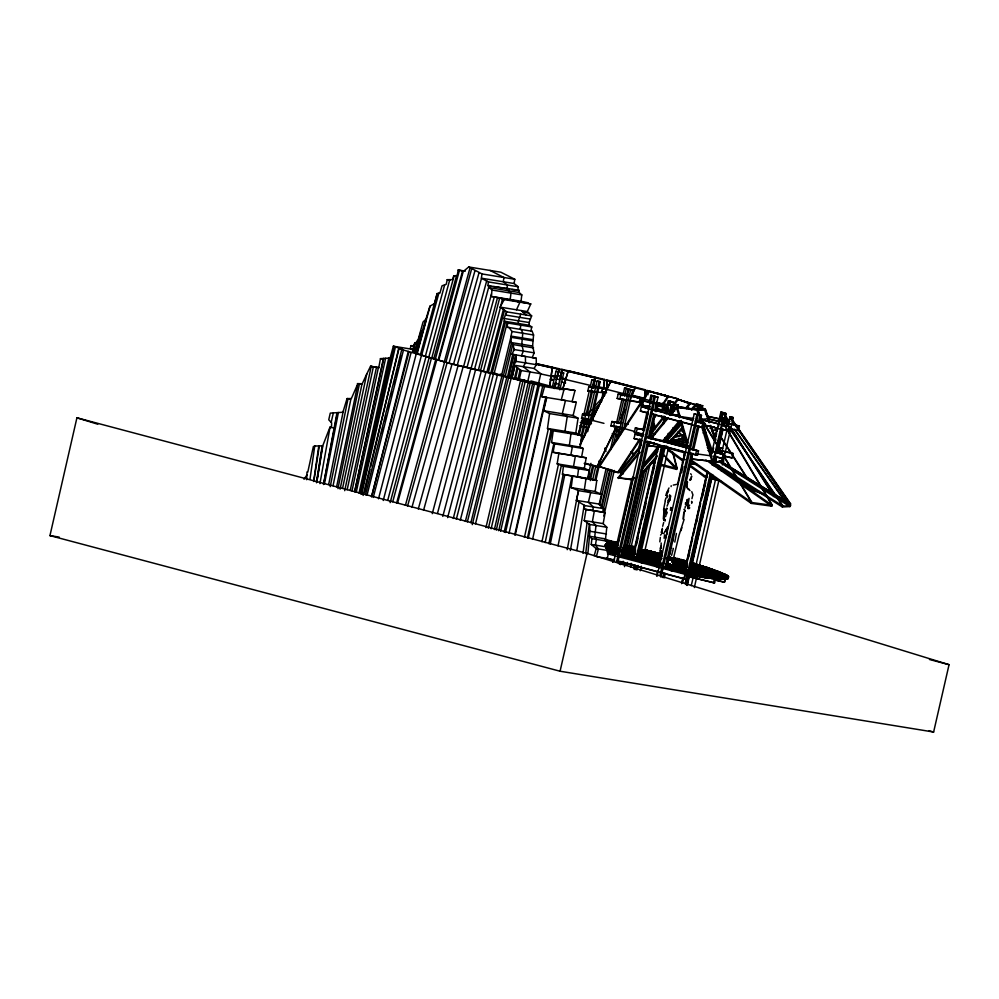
<?xml version="1.0" encoding="UTF-8"?>
<svg xmlns="http://www.w3.org/2000/svg" width="999" height="999" viewBox="0 0 999 999"><rect width="100%" height="100%" fill="white"/><g stroke="black" fill="none" stroke-linecap="round" stroke-linejoin="round"><path stroke-width="1.5" d="M661.638 532.455L662.562 533.454L661.326 531.98L662.549 529.383M556.281 379.757L559.74 368.856L535.951 363.586M661.088 548.414L661.188 543.019M665.134 521.066L663.536 519.243L663.848 509.89M660.776 548.638L660.839 546.241M527.809 381.281L510.601 377.684L515.934 354.945L512.05 354.283L514.06 349.55L513.149 344.58L511.088 342.52L511.113 336.338L501.585 375.462L449.013 363.174L420.404 354.757L437.187 293.506L439.947 293.032L441.995 285.851L446.278 284.216L447.215 279.683L452.447 279.645L453.683 275.961L457.255 275.449L458.166 269.98L465.322 271.141M515.996 354.957L516.221 359.428L513.886 365.159L534.078 368.444L536.338 364.66L536.201 358.241L532.255 357.567L534.153 352.822L532.604 346.029L533.578 334.99L532.13 331.256L506.868 327.185L507.892 323.052L504.445 321.241L504.033 318.456L506.83 311.863L500.087 307.118L504.208 299.6L530.769 303.921L527.322 311.551L531.643 315.896L529.133 322.54L529.233 325.274L531.793 326.948L530.806 331.081L532.13 331.256M306.705 479.732L306.98 471.978L307.804 472.052L313.399 446.441L315.222 446.291M660.177 547.939L660.739 555.207M665.209 520.267L663.536 519.055L663.711 515.072M530.881 380.944L563.936 389.76L544.517 386.601L541.795 396.703L546.79 397.49L543.618 410.701L549.575 413.574L547.489 428.446L553.221 430.819L551.573 442.445L554.632 443.856L553.109 452.272L581.605 456.905L583.204 448.514L580.194 447.102L581.805 435.464L575.774 433.054L578.059 418.206L573.126 415.509L576.273 402.285L572.102 401.635L575.012 390.509L564.198 388.748L561.276 399.875L565.459 400.524L562.3 413.748L567.245 416.446L564.959 431.293L570.991 433.703L569.38 445.342L572.377 446.753L570.779 455.144L575.349 456.056L573.526 466.521L578.571 468.781L577.547 476.76L585.976 478.733L584.353 489.735L590.659 492.619L588.386 502.322L593.431 506.993L592.694 510.452L594.343 510.889L592.357 521.865L596.003 525.499L594.692 537.125L596.366 539.398L595.454 545.129L598.389 548.951L596.378 556.63L607.205 558.391L609.203 550.724L606.268 546.89L607.18 541.158L605.519 538.886L606.818 527.26L603.184 523.626L584.203 520.541L586.063 509.54L583.99 509.028L584.715 505.569L576.373 500.362L578.671 490.659L601.485 494.38L599.2 504.083L604.258 508.753L603.508 512.212L605.169 512.649L603.184 523.626M659.827 541.845L660.339 537.45M672.614 541.583L672.739 539.597M684.79 484.165L684.864 483.116M664.722 508.741L664.672 514.023L663.648 516.421M587.899 553.234L589.959 531.281L589.672 524.463L584.203 520.541M669.842 557.017L670.004 559.215L668.343 560.077L667.407 564.148L669.218 564.71L669.492 563.748M666.645 514.035L665.946 510.514L666.783 508.079M670.416 510.352L670.716 507.442M667.107 497.739L667.332 495.616M659.79 554.732L659.989 552.809M530.769 303.921L491.258 296.403L492.02 290.047L489.323 287.65L489.185 285.452L467.033 367.407M560.364 379.083L561.738 369.28L604.62 379.458L603.533 388.723M560.639 378.546L561.738 369.28M602.16 398.526L602.897 392.357M603.259 389.26L604.62 379.458M602.247 399.525L603.159 391.808M609.203 550.724L596.191 548.601L591.221 544.443L591.908 538.673L589.373 536.475M661.962 556.293L662.424 552.385M601.485 494.38L595.179 491.496L596.79 480.494L562.437 474.3L563.424 466.308L557.167 463.861L558.853 453.371L553.109 452.272M585.676 553.633L589.323 524.238M527.884 302.747L521.016 301.248L521.815 294.892L519.118 292.495L489.323 287.65M596.79 480.494L588.361 478.521L589.398 470.541L584.34 468.281L557.167 463.861M549.675 386.126L552.335 367.432L536.85 363.848M549.9 385.726L552.335 367.432M567.22 549.662L578.371 490.546L571.178 487.599L572.652 476.56M582.991 553.384L587.062 522.864M664.123 538.299L664.572 534.915L666.483 537.15L665.946 537.787M670.804 495.916L669.355 500.899L669.755 494.842L669.293 496.328M685.102 508.016L685.314 506.393M309.99 479.383L314.735 446.016L322.19 445.866L316.421 482.579M671.091 486.6L671.216 485.739M691.72 503.409L691.633 501.348L691.87 502.31M313.624 481.493L318.781 446.029M676.423 533.491L674.8 542.095M417.632 352.872L412.724 351.623L414.685 343.181L418.119 341.171M490.784 286.101L487.862 285.627L488.424 281.918L481.53 278.321L457.242 365.209M313.911 480.644L319.33 445.841M458.166 269.98L463.598 271.241L468.718 266.97L482.017 273.938L481.343 278.197L514.085 283.516L518.319 286.788L517.732 290.484L518.981 290.247L519.118 292.495M316.646 482.617L322.54 445.804M412.962 351.473L413.948 344.93M576.848 550.474L584.19 505.169M316.895 481.618L322.889 445.392L329.92 427.322L331.518 426.623L331.631 422.839L328.746 419.792L330.269 413.136L342.919 412.237L347.053 398.589L350.986 398.564L333.054 485.689M514.085 283.516L514.797 279.27L500.849 272.203L468.718 266.97M584.34 468.281L586.176 457.817L581.605 456.905M570.367 550.536L578.97 502.147M319.917 483.628L330.045 427.272M336.975 412.874L323.514 484.527L337.475 412.612M378.746 367.707L380.457 358.653L390.172 358.017L393.331 346.203L413.499 349.488M691.083 478.808L691.533 476.436M324.513 483.603L338.399 412.5M666.345 495.354L668.531 490.796L667.307 491.333L666.345 493.618M669.917 553.983L670.666 550.212M328.671 484.503L343.219 411.276M506.868 327.185L509.053 327.51L511.963 331.468L511.038 336.114L532.604 339.623M558.054 545.866L571.928 476.398M330.207 486.65L348.052 398.601M639.11 556.855L658.216 562.075L657.03 561.076L659.377 556.243L659.939 556.68L660.826 554.158L660.089 554.37M336.638 486.775L357.879 383.641L362.05 383.728L340.097 489.16M337.949 488.623L359.453 383.741M548.876 543.718L563.211 474.475M684.065 519.505L679.008 535.352L673.863 556.718M545.167 542.582L561.338 465.422M550.237 544.143L564.772 474.887M342.557 488.336L366.733 374.063L370.554 366.246L379.22 367.657M429.945 306.156L425.886 319.255M344.717 490.684L371.228 366.371L378.371 367.644L351.985 490.934M347.177 489.71L373.389 366.758M350.199 490.459L376.473 367.307M541.957 541.733L558.441 464.348M383.379 358.554L354.633 491.82L383.766 358.379M519.18 379.87L521.216 370.542L514.81 365.809L511.938 378.022L514.76 365.784M356.231 492.245L385.626 358.266M527.46 537.862L551.161 429.782M686.625 500.599L687.437 499.4L686.488 503.683L685.501 504.308L685.514 502.697M359.041 493.144L388.761 358.166M524.425 537.375L548.389 428.771M360.102 493.419L390.172 358.017M528.246 538.236L552.197 430.394M532.567 539.373L553.846 443.544M361.501 492.27L394.106 346.441L393.344 346.216M517.882 379.558L520.092 369.805M514.697 534.89L545.791 397.327M515.247 535.027L546.353 397.415M49.95 535.601L76.923 417.807L587.037 553.434L949.05 664.685L933.628 732.03L560.064 671.228L49.95 535.601L59.178 537.1M331.181 422.34L333.316 413.024M360.726 493.993L394.106 346.441M361.613 494.23L395.379 347.015L394.493 346.778M410.277 348.564L410.939 345.629L412.937 345.954M416.583 343.494L417.282 340.459L418.106 340.597M418.768 339.785L420.092 333.941M501.048 304.995L502.422 299.038L500.661 298.314M506.043 313.748L506.543 311.551M513.548 350.874L513.998 348.901M516.033 355.557L510.826 377.734M492.607 372.952L527.584 382.292L529.945 371.965L523.251 366.683L525.511 362.899L525.387 356.481L521.441 355.806L523.326 351.061L521.778 344.268L522.752 333.229L521.303 329.495L519.992 329.32L520.979 325.187L518.406 323.514L518.306 320.779L520.816 314.136M494.393 529.557L528.234 382.355L452.048 364.111L401.773 349.538L365.484 494.767M496.278 530.094L530.194 382.892L528.234 382.355M498.713 530.731L532.629 383.541L530.194 382.892M500.624 531.218L534.453 384.003L532.629 383.541M504.133 532.155L537.962 384.94M527.584 382.292L538.399 384.053L540.771 373.726L534.078 368.444M505.494 532.504L539.323 385.302L534.453 384.003M509.015 533.391L542.707 386.151L539.323 385.302M552.459 386.563L555.993 371.228L558.191 371.74L555.993 371.228M554.308 388.586L558.191 371.74M556.618 379.183L557.23 376.935L551.273 375.624M554.944 387.612L556.043 382.904M557.03 378.496L559.178 369.23L556.918 368.881L558.016 369.131M557.954 387.824L561.5 372.49L563.698 373.002L559.815 389.847M559.977 379.707L560.327 378.196M558.241 388.361L558.99 385.177M560.676 377.734L562.062 371.665M593.493 419.98L581.53 418.469L582.529 414.073L594.343 415.072M605.694 393.019L587.812 391.009L588.823 386.613L596.203 387.237M579.32 434.478L583.141 417.769M583.841 414.735L589.398 390.447M590.097 387.4L591.833 379.807L592.907 379.907L594.992 380.419L593.256 388.012M584.64 419.23L585.651 414.835L594.505 415.596M590.933 391.77L591.945 387.375L606.718 388.623M581.043 436.501L584.877 419.805M585.913 415.247L591.483 390.959M592.182 387.912L593.918 380.319L594.992 380.419M580.731 442.669L586.301 418.369M586.987 415.334L592.557 391.046M588.249 415.959L588.561 414.585M584.165 437.275L597.04 381.094L598.114 381.181L600.187 381.693L590.446 424.2M587.637 431.705L599.113 381.606L600.187 381.693M599 388.112L606.53 388.112M601.673 391.558L602.921 388.311L601.673 391.558L606.568 392.719M587.849 476.985L590.971 463.324M589.572 479.021L592.707 465.347M590.309 480.631L593.781 465.447M592.694 479.782L595.829 466.121M594.78 480.294L599.3 460.551M595.854 480.382L600.724 459.128M620.991 427.809L610.889 425.899L611.888 421.503L622.365 423.201M627.285 400.349L617.17 398.426L618.181 394.043L627.147 395.492M613.523 426.598L614.522 422.202L622.002 423.414M619.805 399.125L620.816 394.742L628.296 395.954M600.212 494.343L606.131 468.531M610.302 450.312L615.859 426.011M616.558 422.977L622.127 398.688M622.814 395.654L624.562 388.062L626.548 388.374L628.296 388.848L626.56 396.441M560.064 671.228L587.037 553.434M599.537 505.444L607.879 468.993M613.448 444.705L617.619 426.486M618.319 423.451L623.875 399.15M624.575 396.116L626.311 388.524L628.296 388.848M601.173 507.28L609.865 469.318M616.47 440.472L619.605 426.81M620.304 423.763L625.861 399.475M601.823 507.654L610.514 469.692M617.469 439.335L628.945 389.223L632.692 390.01L623.651 429.495M602.884 511.163L612.275 470.167M620.267 435.239L630.706 389.685L632.692 390.01M603.821 516.033L614.26 470.492M637.012 398.176L637.25 397.14M637.961 398.114L638.149 397.29L630.806 395.417M606.056 541.146L606.393 539.66L605.032 539.323M605.731 548.351L606.068 546.878L616.708 549.05M642.32 401.998L639.435 401.186L640.197 397.889L650.287 400.711M606.118 548.488L606.468 547.002L612.562 548.089M640.396 401.123L639.435 401.186M640.621 400.099L641.096 398.039L644.018 398.851M617.095 549.413L607.454 547.34L607.117 548.813L616.758 550.899M607.692 549.013L607.454 547.34M643.743 434.403L634.34 432.38L635.352 427.997L644.355 429.732M650.037 406.943L640.634 404.92L641.645 400.524L652.147 402.56M608.391 547.652L608.591 549.338L608.391 547.652L617.544 549.575M641.545 440.534L634.053 438.549L635.052 434.153L643.044 436.063M647.839 413.074L640.347 411.076L641.346 406.68L649.325 408.603M608.204 552.609L607.966 551.061L616.096 553.009M609.265 547.964L609.44 549.637L609.265 547.964L616.858 549.562M608.528 552.634L609.415 551.211L609.078 552.697M610.889 542.357L611.226 540.871L605.369 539.984M636.238 432.954L637.237 428.559L635.352 427.997M642.519 405.494L643.531 401.099L641.645 400.524M609.378 552.722L609.715 551.236L616.208 552.759M609.889 552.772L610.227 551.286M610.851 548.551L610.938 550.199L610.851 548.551L617.382 550.012M610.164 552.784L610.501 551.311L617.02 552.822M610.639 552.834L610.976 551.348M611.55 548.826C610.364 551.947 613.91 546.078 617.607 550.124M610.889 552.847L611.663 551.386L611.326 552.872M612.187 549.075C611.213 552.509 613.573 546.078 617.07 550.212M611.563 552.884L612.3 551.423L611.962 552.909M612.774 549.325C611.813 552.847 613.948 546.291 617.32 550.312M612.175 552.909L612.874 551.436L612.537 552.922M614.348 543.231L614.685 541.745L616.008 542.082L615.671 543.568M612.724 552.922L613.386 551.448M613.049 552.922L613.761 549.787L617.032 550.574M613.211 552.922L614.235 551.411M613.498 552.909L613.761 549.787M613.648 552.909L614.173 549.987L617.407 550.786L606.743 548.688L606.468 547.002L617.07 549.188M613.898 552.884L614.51 550.187L617.557 550.861M614.01 552.872L614.51 550.187M614.223 552.847L614.922 550.474M614.497 552.797L615.009 550.536L614.71 552.722M612.649 562.325L613.336 559.29M615.771 548.663L631.768 478.821M638.723 448.451L640.809 439.335M642.207 433.266L641.508 436.301L643.206 433.653M642.906 430.232L647.077 412.013M647.764 408.966L648.463 405.931M649.163 402.897L650.898 395.304L654.857 396.203L650.898 395.304M614.885 552.609L615.284 550.899M613.798 561.65L650.312 402.21L651.635 402.435M617.032 549.038L633.029 479.195M640.334 447.302L641.733 441.233M644.155 430.606L647.989 413.898M649.025 409.353L649.725 406.306M650.424 403.271L652.16 395.679M652.31 403.846L654.045 396.253L658.016 397.152L656.281 404.745M616.433 562.35L652.946 402.909L654.27 403.134L617.757 562.562M623.026 536.376L625.112 527.26M631.018 501.448L633.104 492.332M633.803 489.298L635.189 483.229M639.71 463.486L641.108 457.417M641.795 454.383L643.194 448.301M647.714 428.571L649.1 422.49M649.8 419.455L651.186 413.386M653.92 402.697L655.307 396.628L654.045 396.253M619.392 564.398L620.092 561.363M621.141 556.805L647.639 441.083M648.264 438.374L653.821 414.086M654.52 411.051L656.256 403.459L657.579 403.671L655.844 411.263M626.036 539.672L640.646 475.899M649.937 435.839L650.611 432.917L655.119 433.878M651.773 427.322L652.472 424.275M656.231 408.379L656.892 405.444L667.419 407.692M620.716 564.622L621.415 561.575M622.464 557.03L648.888 441.633M649.587 438.586L655.144 414.298M656.043 411.7L656.718 408.766L666.695 411.051M650.561 437.687L651.573 433.291L650.849 433.004M657.192 408.753L657.854 405.831L656.892 405.444M622.464 564.298L623.151 561.251M626.286 547.589L643.668 471.678M653.408 429.158L654.457 424.6M650.998 441.97L650.811 442.794L658.428 444.443M651.698 438.948L688.386 446.291M623.101 564.672L623.801 561.638M626.935 547.964L644.667 470.529M654.058 429.533L654.757 426.498M624.512 566.658L625.212 563.623M628.683 548.439L647.464 466.446M661.725 411.401L662.399 408.466L668.443 409.852M626.848 565.459L627.547 562.425M630.681 548.763L650.149 463.736M632.891 547.976L633.229 546.49L634.477 546.815L634.14 548.301M630.381 566.358L631.068 563.324M633.154 554.208L655.069 458.553M663.061 423.626L664.46 417.557M666.545 408.441L668.281 400.849L672.077 401.773L668.281 400.849M630.694 567.132L631.393 564.098M632.779 558.029L658.516 445.666M663.386 424.413L665.122 416.82M665.821 413.773L667.906 404.67L671.74 405.494L669.58 415.084M631.018 566.608L631.718 563.573M633.803 554.457L655.706 458.803M664.06 422.365L664.747 419.318M667.182 408.691L668.93 401.099M636.625 544.418L638.011 538.349M642.532 518.606L643.93 512.537M644.63 509.502L646.016 503.421M650.536 483.678L651.922 477.609M652.622 474.575L654.707 465.459M666.533 413.836L667.919 407.767M669.193 404.52L669.892 401.473L673.688 402.397L672.989 405.444M669.829 404.77L670.529 401.735L669.892 401.473M668.518 414.148L679.42 415.197M633.816 567.894L634.502 564.86M635.901 558.791L661.638 446.428M668.93 414.548L671.016 405.432L671.74 405.494M634.178 569.48L635.227 564.922M636.613 558.853L662.349 446.491M635.252 569.567L635.951 566.533M637.687 558.941L663.423 446.578M664.81 440.509L665.509 437.475M671.078 413.174L672.814 405.582L673.526 405.644L671.79 413.236M638.91 554.245L640.297 548.164M640.996 545.129L646.216 522.352M646.915 519.318L648.301 513.249M649 510.214L654.208 487.437M654.907 484.39L656.293 478.321M656.992 475.287L660.127 461.625M660.814 458.578L662.212 452.51M635.976 569.63L636.663 566.595M638.411 559.003L664.135 446.64M665.534 440.571L666.233 437.537M636.962 570.004L638.011 565.446M639.747 557.854L665.234 446.765M666.87 439.423L668.256 433.354M673.226 411.838L674.999 404.145L678.309 404.907M640.259 570.766L641.308 566.208M643.044 558.616L668.568 447.427M671.216 435.626L673.089 427.684M646.041 551.436L646.378 549.949L647.564 550.262L647.227 551.748M650.262 552.559L650.599 551.073L651.76 551.386L651.423 552.859M654.395 553.658L654.732 552.185L655.868 552.484L639.16 549.65M658.441 554.757L658.778 553.271L659.889 553.583L659.552 555.057M682.429 462.4L683.179 459.103L685.127 459.602M684.04 455.357L684.802 452.06M656.655 575.611L657.704 571.053M677.522 484.515L684.827 452.622M657.005 576.361L694.218 413.886L695.541 414.098M681.568 472.739L682.954 466.67M659.989 575.536L696.852 414.585L698.176 414.81L660.963 577.272M660.664 575.374L661.363 572.34M662.762 566.271L664.148 560.189M667.969 543.493L670.054 534.378M670.754 531.343L672.14 525.274M676.66 505.531L678.059 499.45M678.758 496.416L680.144 490.347M684.665 470.604L686.051 464.535M692.657 435.689L694.055 429.607M662.961 577.597L663.998 573.039M665.047 568.481L691.47 453.084M692.17 450.049L697.727 425.761M698.426 422.714L700.162 415.122L701.485 415.347L699.75 422.939M663.773 577.459L664.472 574.425M667.944 559.24L668.643 556.206M687.774 472.689L689.16 466.62M664.285 577.809L665.322 573.251M666.37 568.693L692.794 453.309M693.493 450.262L699.05 425.974M695.516 454.882L696.528 450.487L698.513 450.811L697.502 455.207L695.516 454.882L644.542 441.333M701.81 427.422L702.821 423.027L704.807 423.351L703.796 427.747L701.81 427.422L650.836 413.873M674.7 559.265L675.037 557.779L674.038 557.492M677.26 559.989L677.597 558.503L678.571 558.778L678.234 560.264M680.719 560.976L681.068 559.502L682.005 559.765L681.668 561.251M684.078 561.95L684.415 560.464L672.315 558.166M684.989 562.212L685.326 560.739L684.415 560.464M681.58 583.653L682.966 577.572M685.751 565.434L707.317 471.291M715.309 436.363L717.045 428.771M719.13 419.667L720.878 412.075L724.675 412.999L720.878 412.075M681.98 582.941L683.029 578.384M684.765 570.791L707.367 472.102M710.851 456.918L719.892 417.432L723.726 418.256L712.949 465.334M682.567 582.38L683.616 577.822M686.388 565.684L692.657 538.349M693.343 535.314L700.649 503.421M701.348 500.387L707.954 471.54M715.958 436.613L716.645 433.578M720.129 418.394L721.515 412.325M688.611 557.192L689.66 552.634M696.615 522.265L697.652 517.707M702.522 496.453L703.92 490.384M704.607 487.337L705.656 482.792M712.462 452.909L713.648 447.864M718.518 426.61L719.917 420.529M683.903 578.833L684.914 574.437L686.9 574.762L685.888 579.145L683.903 578.833L617.132 561.076M721.091 418.768L722.477 412.699L726.273 413.623L724.188 422.739M722.077 417.507L723.126 412.949L722.477 412.699M686.925 572.527L687.624 569.48M685.102 583.703L687.187 574.6M687.886 571.553L710.139 474.375M712.225 465.272L723.014 418.206L723.726 418.256M685.826 583.766L687.911 574.65M688.598 571.615L710.863 474.438M724.937 416.408L725.636 413.374L726.273 413.623M686.55 585.377L688.636 576.261M689.198 573.813L688.311 573.676L687.974 575.162L688.86 575.299L689.198 573.813L662.362 566.695M689.685 571.715L711.937 474.537M714.023 465.422L716.108 456.318M716.807 453.271L722.364 428.983M723.064 425.949L724.799 418.356L725.524 418.419L723.776 426.011M686.987 585.202L688.723 577.609M691.158 566.982L712.025 475.874M718.631 447.028L722.452 430.332M687.262 585.439L689.347 576.323M690.396 571.765L712.649 474.587M714.735 465.484L716.82 456.368M717.519 453.334L723.089 429.046M691.083 575.661L691.42 574.175L692.282 574.313L691.932 575.786L688.099 574.875M693.481 564.735L693.83 563.249L694.642 563.498L694.305 564.984M691.246 585.651L693.468 576.186M694.73 570.466L715.946 477.847M718.031 468.731L718.855 465.347M721.503 453.558L726.86 430.432M727.759 426.223L729.982 416.758L733.291 417.52L722.364 464.935M696.39 565.621L696.74 564.135L692.157 563.236M694.08 576.123L694.417 574.637L695.242 574.762L694.904 576.248L689.597 574.949M722.202 458.504L723.201 454.108L724.287 454.195L723.276 458.591L713.286 456.306M728.496 431.031L729.495 426.635L730.569 426.735L729.57 431.131L703.234 424.837M694.342 587.574L696.678 577.197M698.026 571.228L719.03 479.77M721.078 470.766L721.815 467.619M698.101 575.199L697.314 575.074L696.965 576.56L697.764 576.685L698.101 575.199L665.122 566.633M699.937 566.72L700.287 565.234L699.525 564.997M701.86 567.32L702.197 565.846L702.921 566.071L702.584 567.557M700.836 575.599L700.074 575.486L699.737 576.972L700.499 577.085L700.836 575.599L665.596 566.595M702.384 577.347L702.722 575.861L703.446 575.961L703.109 577.447L696.39 575.811M705.107 568.356L705.444 566.883L704.757 566.658M738.373 430.519L739.435 425.974L724.337 422.515M704.919 577.697L705.943 576.298L705.606 577.784L695.928 575.412M706.842 568.931L707.18 567.444L691.995 564.348M707.492 569.143L707.18 567.444M709.153 569.692L709.49 568.206L709.765 569.905M708.316 576.61L707.317 578.009L708.316 576.61L666.445 566.021M711.338 570.429L711.675 568.943L711.912 570.629M710.564 576.885L709.602 578.296L710.564 576.885L666.658 565.846M711.763 578.546L712.687 577.122L712.337 578.608L705.719 577.035M713.935 571.341L713.723 569.655M715.309 571.828L715.659 570.342L715.821 572.015M713.786 578.758L714.672 577.335L714.335 578.821L710.776 578.021M713.486 582.829L714.497 578.433L715.571 578.533L714.572 582.929L686.513 576.211M716.533 577.509L715.684 578.945L716.533 577.509L667.12 565.322M717.107 572.489L717.444 571.003L698.938 566.833M717.582 572.664L717.444 571.003M718.781 573.114L719.118 571.64L719.218 573.289M718.269 577.659L717.457 579.108L718.269 577.659L666.895 565.059M720.304 573.726L720.654 572.24L698.313 567.519M719.867 577.772L719.093 579.233L719.867 577.772L666.832 564.922M721.715 574.3L722.052 572.814L722.077 574.45M721.34 577.859L720.604 579.32L721.34 577.859L666.42 564.622M722.677 577.909L721.977 579.383L722.677 577.909L689.223 569.917M724.113 575.362L724.45 573.876L699.088 568.094M724.4 575.499L724.45 573.876M724.949 577.909L724.312 579.408L724.949 577.909L690.409 569.68M725.124 579.333L724.45 582.267L715.346 580.169M725.961 576.298L726.31 574.812L726.173 576.423M725.286 579.37L725.873 577.872L690.921 569.655M726.123 579.295C727.447 575.561 725.923 582.18 723.089 578.583M726.81 579.195C729.295 576.773 721.965 581.056 719.317 577.434M727.272 577.122L727.609 575.636L727.409 577.222M728.059 575.998L690.471 567.607L728.059 575.998L727.509 579.02M728.084 577.909L728.371 576.336L698.189 569.492M728.371 576.336L727.884 578.846M491.133 528.783L525.187 381.606M691.283 477.759L691.645 476.173M412.724 351.623L414.685 343.181M413.349 351.785L415.472 342.694M510.601 377.684L507.529 376.848L512.737 354.395M581.293 421.166L585.689 422.202L586.463 418.918M585.689 422.202L586.625 422.352L587.4 419.056M691.957 498.688L692.569 496.078M508.866 377.222L514.16 354.645M485.939 527.597L520.516 380.507M488.374 528.246L522.939 381.156M364.56 492.232L369.955 469.493M370.679 466.458L398.738 348.226L402.26 348.876L395.379 347.015M501.585 375.462L505.232 376.286L512.824 344.093M514.435 378.683L517.045 367.582M515.397 378.933L517.907 368.269M620.017 427.41L619.23 430.694L614.847 429.582M664.984 445.654L664.46 447.852L647.352 445.392L648.139 442.107L654.457 443.194M649.038 445.891L649.825 442.607M363.124 495.454L399.013 348.576L401.723 349.026L398.738 348.226M667.594 447.102L664.023 447.54L666.108 448.101L666.633 445.916M667.057 506.156L670.317 498.201M475.536 523.751L511.101 378.396M381.918 432.829L383.042 428.284M384.902 420.716L386.026 416.171M387.887 408.603L389.011 404.071M390.871 396.503L391.995 391.958M393.856 384.39L394.98 379.845M395.716 376.823L397.964 367.744M398.701 364.71L400.949 355.632M503.309 375.924L511.388 343.107M470.904 522.639L506.78 377.335M472.277 524.637L508.578 377.834M437.1 293.569L434.627 303.521L430.107 306.069L417.145 353.621L420.404 354.545M367.008 495.242L403.471 350.037M465.372 521.416L501.885 376.223M467.37 521.853L503.646 376.623M371.591 496.553L408.279 351.386M671.603 555.357L673.363 548.426M453.271 518.456L490.434 373.364M456.343 519.243L493.444 374.15M460.277 520.292L497.39 375.199M371.516 496.84L408.978 351.798M494.043 373.826L507.217 322.764M373.239 497.452L411.113 352.472M378.509 498.813L416.258 353.808M488.299 372.49L504.52 310.202M490.784 373.039L504.433 320.754M662.699 526.261L663.698 522.452M383.216 500.499L421.466 355.319M480.531 370.654L499.662 298.102M447.627 517.632L485.876 372.44M486.9 372.177L503.384 309.453M492.032 373.389L505.519 321.99M415.397 351.099L421.116 330.906M437.487 513.424L475.574 369.767M478.359 370.092L497.502 297.64M442.794 516.433L481.268 371.278M387.737 500.262L425.999 356.643M432.267 513.673L470.854 368.556M665.983 509.527L665.334 511.95L666.296 513.161M688.011 505.519L689.073 498.376L686.088 504.845L687.137 503.783M390.159 502.647L429.17 357.58M483.329 371.391L500.474 307.505M673.164 557.917L672.414 559.228L673.314 557.629M425.387 356.156L444.63 284.977M428.808 357.18L449.787 279.67M392.744 501.76L431.418 358.204M463.611 366.533L486.738 280.694M665.596 516.658L666.882 511.9M431.755 358.079L454.083 275.911M435.339 359.141L459.465 270.267M396.653 502.959L435.739 359.465M433.778 358.716L456.58 275.524M397.515 503.259L436.775 359.79M438.136 360.002L462.574 271.004M444.343 361.7L470.067 267.657M405.407 505.357L444.667 361.888M471.066 368.481L491.52 293.931M474.488 369.33L494.268 297.04M426.148 319.817L416.82 353.359L414.585 352.684L423.052 322.015L425.774 319.343L416.046 353.284L417.145 353.621M438.761 360.214L463.324 271.179M445.904 362.187L471.703 268.681M407.58 506.043L447.127 362.637M423.564 510.302L463.111 366.883M421.653 355.194L438.898 293.119M418.294 508.991L458.079 365.609M669.055 555.357L669.767 552.784M411.913 507.43L452.048 364.111M453.521 364.285L479.058 272.577M594.193 555.781L596.191 548.601M449.013 363.174L474.962 270.741M689.61 505.069L687.774 508.503M661.675 530.519L662.337 528.284M728.558 576.985L698.338 569.755M562.774 388.661L568.281 370.791L595.604 377.547L592.494 388.274M562.824 389.123L568.281 370.791M577.996 434.765L582.966 418.631M583.866 415.696L584.777 412.762M592.444 387.812L595.604 377.547M578.046 435.227L583.004 419.093M665.097 500.699L665.946 497.977M666.695 531.468L668.156 526.81L663.661 533.666M669.355 500.899L669.617 500.099L667.619 502.435M663.661 520.104L664.435 516.083M556.293 379.158L559.74 368.856M553.808 387.125L555.294 382.704M671.503 557.417L670.466 559.964M690.371 480.207L690.684 479.32L690.371 480.207L689.809 479.22L690.047 479.945M666.483 510.077L667.032 508.528M680.843 530.794L681.917 527.722M667.757 491.57L665.896 495.367L666.808 495.691M689.997 490.584L687.374 488.061L686.675 484.615L687.499 482.417L686.301 483.504L687.487 481.93M561.5 372.49L563.698 373.002M561.101 376.236L559.727 379.732L556.431 378.983L557.804 375.474L560.889 376.186M674.837 440.097L685.239 437.475M658.865 464.86L676.623 469.393L676.985 468.469L662.237 453.284M351.361 398.576L357.879 383.641M516.495 309.79L519.955 302.16L510.189 299.488L510.988 293.132L508.291 290.734L508.154 288.474L506.918 288.723L507.504 285.027L503.259 281.755L503.971 277.51L490.034 270.442M362.25 383.741L366.733 374.063M667.994 490.034L668.993 487.974M579.882 444.48L610.926 381.006L635.376 387.5L630.943 397.727M580.182 445.005L610.926 381.006M616.046 428.184L597.077 466.945L616.42 426.273M621.84 415.197L624.55 409.652M630.644 397.202L635.376 387.5M620.779 418.494L624.85 410.189M689.26 465.759L704.17 476.685L704.607 475.786L707.492 476.598M665.771 536.163L667.519 532.767M668.194 561.038L669.367 559.215L668.343 560.077M665.322 531.168L666.92 528.134M657.217 560.514L660.414 560.402M716.271 466.758L754.407 491.083L754.907 490.209L759.302 491.658M684.215 456.318L684.702 455.457M751.248 503.384L751.748 502.522L772.202 505.294L771.715 506.156L751.248 503.384L690.534 460.764M665.184 501.498L663.873 508.129M515.546 362.6L516.233 359.615M790.521 504.045L784.477 500.524L783.94 501.386L789.997 504.907L790.521 504.045L719.767 460.651M782.329 506.968L782.866 506.106L790.434 505.719L789.909 506.58L782.329 506.968L713.311 463.311M639.485 440.684L618.319 472.852L598.788 466.371L648.576 390.696L667.757 396.341L668.269 396.928L663.186 404.645M599.3 466.958L649.1 391.296L668.269 396.928M598.788 466.371L617.794 472.265L639.81 438.811M661.825 405.357L667.757 396.341M653.034 420.092L656.418 414.947M303.983 479.258L307.143 474.662M657.03 561.076L658.853 559.777M662.349 530.519L661.413 532.467M667.782 500.711L669.205 498.888M622.789 473.801L619.48 472.165L640.771 445.317M650.449 433.116L663.998 416.034M672.714 405.045L677.547 398.938L690.234 403.821L686.413 408.641M620.154 472.802L640.484 447.177M651.123 433.753L664.672 416.658M672.414 406.893L678.221 399.575L690.234 403.821M685.751 408.017L689.56 403.196M634.053 477.397L632.067 479.82L617.969 477.822L639.447 451.648M650.187 438.561L666.783 418.344M669.717 414.772L676.548 406.443L690.459 408.666L676.548 406.443M618.631 478.496L640.109 452.322M650.849 439.235L668.418 417.819M670.379 415.447L677.21 407.117M617.969 477.822L631.405 479.145L633.391 476.735M643.281 464.672L658.129 446.59M663.086 440.559L678.92 421.266M641.97 467.757L658.791 447.252M663.736 441.221L680.569 420.729M660.576 535.102L661.238 534.315M671.44 431.893L680.656 421.341M690.908 409.602L695.004 404.92L699.425 408.054L695.004 404.92M644.542 464.235L647.614 460.714M649.662 458.366L657.854 448.988M666.046 439.597L668.094 437.25M672.202 432.567L681.418 422.003M691.658 410.277L695.754 405.582M640.796 475.212L656.967 456.68M675.162 435.839L677.185 433.529M641.695 467.932L658.166 449.288M665.371 441.133L681.842 422.49M634.203 477.934L632.142 480.257L631.405 479.582M641.408 469.78L657.879 451.136M667.145 440.646L681.555 424.325M640.746 474.238L657.155 455.656M669.467 441.72L682.804 426.623M697.165 410.352L699.225 408.029L699.974 408.716L694.942 409.178L694.193 408.504L699.225 408.029M639.435 477.235L655.856 458.653M663.036 450.524L666.108 447.04M670.217 442.395L682.529 428.459M589.11 415.047L587.037 414.535L591.246 409.94M594.405 406.506L604.944 395.017M593.331 410.452L601.76 401.273M592.27 414.086L598.601 407.192M658.341 561.5L657.841 560.864L658.216 562.075L658.89 560.826L657.991 561.001M728.408 577.21L690.684 568.518M728.134 578.633L728.558 576.723M688.011 508.304L689.797 507.904M606.78 389.485L606.668 379.932L645.117 389.735L645.641 397.29M645.129 397.777L645.117 389.735M663.698 514.098L664.535 513.436M658.616 558.366L657.767 558.928L638.136 554.757M685.501 504.308L686.488 503.683L686.088 504.845L685.988 503.983M646.291 390.634L677.26 398.676L646.291 390.634L646.94 393.681M660.389 559.315L662.087 558.366M669.43 564.485L670.416 563.985M697.901 405.394L677.959 399.475L697.901 405.394L699.288 409.84M664.035 520.029L665.322 519.468M668.905 559.677L670.004 559.215M679.495 417.794L676.473 407.492L677.334 407.155L697.789 409.927L699.525 415.809M697.789 409.927L676.473 407.492M712.911 461.438L691.595 459.016L712.911 461.438L702.984 427.584M699.6 410.477L698.039 406.081L698.988 405.731L705.032 409.253L709.715 422.452M705.032 409.253L704.083 409.602L698.039 406.081M722.314 460.951L723.251 460.601M710.039 422.402L705.519 409.465L697.002 410.189L698.226 414.685L694.218 413.886M698.513 410.114L705.519 409.465M723.588 461.226L715.059 461.95L723.588 461.226L722.577 458.341M672.015 559.452L671.915 557.854L673.463 557.954M673.251 485.102L676.897 484.328M727.846 577.534L690.109 568.806M659.39 561.95L660.726 562.275M685.664 484.952L687.075 484.602M674.325 437.112L684.715 434.503M672.802 437.587L684.677 434.602M702.509 430.119L705.481 429.37M709.939 428.259L714.385 427.135M703.059 432.992L706.031 432.255M711.937 430.856L717.919 429.258M487.862 285.627L518.981 290.247M668.393 564.61L673.576 565.559M666.108 448.101L669.78 447.652M614.572 551.361L617.594 552.085M725.873 577.872L724.512 582.117L715.396 580.019M700.162 419.268L707.742 418.868L719.755 421.628M714.073 466.046L717.17 465.884M401.773 349.538L402.435 349.575L399.013 348.576M688.336 508.566L689.073 508.591M611.838 381.843L612.911 381.93L610.826 381.418M616.033 382.704L614.959 382.605L617.719 383.117M587.812 391.009L595.192 391.633M601.098 392.132L605.519 392.507M670.416 404.882L669.692 404.82L673.526 405.644M722.402 417.644L721.678 417.582L725.524 418.419M587.037 414.535L589.135 414.722M581.53 418.469L584.477 418.718M651.498 436.326L650.424 436.226L653.396 436.963M643.056 556.53L647.577 556.955M416.046 353.284L416.82 353.359M683.441 437.787L686.4 438.086M682.092 438.099L685.152 438.411M605.219 540.134L611.226 540.871M647.352 445.392L664.46 447.852M605.444 540.546L614.685 541.745M605.232 540.684L616.008 542.082M669.817 414.048L679.907 415.422M677.921 416.208L693.743 418.506M697.065 453.946L711.8 455.944M689.722 463.386L697.027 464.373M690.272 463.698L696.166 464.498M607.217 541.283L617.894 542.732M606.992 541.408L617.682 542.869M672.165 569.505L675.112 569.892M679.507 570.491L682.442 570.891M607.217 541.908L618.044 543.281M607.13 542.17L617.919 543.743M606.855 542.27L617.644 543.843M661.013 553.234L660.302 553.134L661.126 553.658M607.292 542.582L616.445 543.956M630.182 546.028L633.229 546.49M607.005 542.669L616.171 544.055M625.324 545.442L628.383 545.904M631.43 546.366L634.477 546.815M500.087 374.113L501.086 374.275M607.442 542.957L616.52 544.368M625.599 545.779L634.665 547.19M607.167 543.044L616.233 544.455M625.312 545.866L628.334 546.341M631.356 546.803L634.39 547.277M516.121 378.171L544.055 385.564L575.012 390.509M606.805 543.194L617.544 544.905M625.212 546.128L628.271 546.615M631.343 547.102L634.415 547.589M606.48 543.269L617.22 544.979M624.887 546.191L627.946 546.69M631.018 547.177L635.614 547.902M482.017 273.938L514.797 279.27M488.424 281.918L518.319 286.788M493.718 286.576L509.415 289.136M511.913 289.535L516.283 290.247M447.215 279.683L450.212 280.17M492.02 290.047L521.815 294.892M491.258 296.403L521.016 301.248M500.087 307.118L527.322 311.551M521.49 310.602L523.039 312.163L528.858 313.112M506.83 311.863L531.643 315.896M505.332 315.01L530.257 319.068M504.033 318.456L529.133 322.54M504.445 321.241L529.233 325.274M507.892 323.052L531.793 326.948M511.963 331.468L533.578 334.99M511.226 337.337L532.742 340.834M511.088 342.52L532.604 346.029M513.149 344.58L533.566 347.902M514.06 349.55L534.153 352.822M512.05 354.283L536.201 358.241M516.271 361.401L536.338 364.66M412.612 351.361L415.359 351.798M414.585 352.684L416.745 352.847M521.216 370.542L540.771 373.726M630.144 395.979L643.606 398.176M631.281 396.441L643.244 398.389M380.457 358.653L383.404 359.128M544.055 385.564L554.87 387.325M617.17 398.426L626.148 399.887M629.133 400.374L641.096 402.322M630.282 400.836L642.232 402.784M640.347 411.076L648.326 412.999M541.795 396.703L576.273 402.285M625.349 423.688L628.334 424.175M652.26 428.072L655.257 428.559M543.618 410.701L573.126 415.509M650.411 428.047L654.894 428.771M549.575 413.574L578.059 418.206M357.38 383.616L360.302 384.091M610.889 425.899L621.353 427.597M634.053 438.549L642.032 440.459M547.489 428.446L575.774 433.054M553.221 430.819L581.805 435.464M347.053 398.589L349.937 399.051M551.573 442.445L580.194 447.102M554.632 443.856L583.204 448.514M558.853 453.371L586.176 457.817M329.92 427.322L334.478 428.059M563.424 466.308L589.398 470.541M562.437 474.3L588.361 478.521M571.178 487.599L595.179 491.496M576.373 500.362L599.2 504.083M584.715 505.569L604.258 508.753M583.99 509.028L603.508 512.212M586.063 509.54L605.169 512.649M589.672 524.463L606.818 527.26M589.959 531.281L606.48 533.978M589.073 536.213L605.519 538.886M591.908 538.673L607.18 541.158M606.58 543.581L617.532 545.242M624.8 546.553L635.414 548.289M644.53 549.762L647.564 550.262M591.221 544.443L606.268 546.89M688.249 489.298L688.998 489.435L688.523 488.923M607.604 543.918L616.82 545.454M624.5 546.728L635.239 548.513M644.455 550.049L650.599 551.073M605.694 543.718L616.445 545.504M624.125 546.778L634.865 548.576M639.472 549.338L651.76 551.386M670.029 557.991L669.617 557.417L671.016 557.654L669.342 556.718M646.378 559.565L649.4 560.064M649.113 560.189L653.721 560.951M606.118 543.943L616.758 545.741M624.35 547.027L634.989 548.838M644.105 550.374L654.732 552.185M605.744 543.993L616.371 545.791M623.963 547.077L634.602 548.876M606.218 544.318L617.37 546.128M623.501 547.19L635.352 549.35M640.384 550.099L659.889 553.583M606.63 544.517L617.245 546.378M623.314 547.44L635.439 549.562M644.542 551.161L661.226 554.095M606.206 544.542L616.82 546.403M624.4 547.739L635.014 549.6M639.56 550.399L660.789 554.12M605.469 544.53L617.232 546.728M623.339 547.814L635.564 549.999M640.147 550.811L661.55 554.62M606.668 546.291L609.715 546.828M609.253 546.853L606.193 546.303L615.159 548.751M370.554 366.246L371.228 366.371M605.431 544.73L617.519 546.915M623.563 548.014L635.164 550.212M640.172 551.011L661.313 554.832M606.131 546.503L614.16 547.852M493.981 373.127L495.929 373.514M605.669 544.979L616.308 546.928M623.9 548.314L634.527 550.262M640.609 551.373L660.364 554.994M605.144 544.979L617.307 547.202M623.376 548.314L635.539 550.549M640.097 551.386L659.839 554.994M612.924 547.852L605.332 546.453L618.393 549M606.331 546.74L612.412 547.852M605.269 545.192L617.482 547.452M623.588 548.588L634.84 550.574M639.422 551.423L660.252 555.382M672.464 557.654L678.571 558.778M611.588 547.814L605.481 546.678L617.569 549.138M605.319 545.379L617.582 547.677M623.726 548.826L635.052 550.861M640.596 551.997L660.539 555.744M672.802 558.041L682.005 559.765M606.505 547.152L614.772 548.601M605.731 545.529L616.333 547.539M623.888 548.975L634.49 550.986M639.023 551.848L660.214 555.869M606.643 545.804L617.245 547.814M623.289 548.963L635.401 551.261M638.423 551.835L641.445 552.41M644.48 552.984L659.615 555.856M673.226 558.441L685.326 560.739M606.306 547.29L615.384 549.013M605.706 545.704L617.857 548.026M623.289 549.163L635.426 551.485M638.461 552.072L660.351 556.181M667.307 557.604L670.341 558.191M672.489 558.503L687.037 561.388M606.893 547.477L614.472 548.926M606.256 547.44L616.883 549.475M655.157 403.146L667.17 405.482M667.807 405.606L656.043 402.335M643.531 401.099L667.557 405.756M640.634 404.92L649.65 406.668M650.361 430.906L653.371 431.481M675.898 435.851L678.908 436.426M686.413 437.887L683.403 437.3L684.69 437.724L679.22 432.505M637.237 428.559L644.755 430.007M674.787 435.839L679.295 436.713M682.292 437.287L685.302 437.874M634.34 432.38L643.356 434.128M605.619 545.841L617.819 548.214M623.201 549.338L635.414 551.71M638.411 552.285L660.426 556.468M667.32 557.892L670.404 558.491M672.552 558.816L687.137 561.738M606.131 547.577L617.557 549.8M625.162 551.273L629.657 552.047M605.469 545.966L617.657 548.351M623.751 549.55L634.415 551.635M638.985 552.522L660.314 556.693M672.502 559.078L686.213 561.763M606.293 546.216L618.481 548.601M624.575 549.787L635.239 551.885M638.286 552.472L641.333 553.071M644.38 553.671L659.615 556.643M667.232 558.141L670.279 558.741M673.314 559.328L687.025 562.012M691.595 562.912L694.642 563.498M606.655 547.752L617.32 549.837L609.777 548.151M630.332 552.472L633.378 553.059M667.532 565.384L670.504 565.971M682.404 568.294L685.376 568.881M672.427 566.47L684.677 568.868M605.269 546.078L617.457 548.488M623.563 549.687L634.228 551.798M638.811 552.697L660.152 556.918M672.339 559.328L686.063 562.037M606.056 546.316L618.244 548.726M624.35 549.937L635.014 552.035M644.168 553.846L659.415 556.855M673.126 559.565L686.85 562.275M691.42 563.174L697.527 564.385M609.502 548.463L617.12 549.962M622.489 551.111L627.797 552.072M605.756 546.403L617.956 548.838M623.301 549.812L633.965 551.935M638.548 552.847L659.889 557.105M667.507 558.628L687.324 562.574M691.133 563.411L700.287 565.234M609.24 548.563L616.858 550.074M622.964 551.298L630.581 552.809M609.989 548.801L616.096 550.012M629.807 552.747L622.19 551.223L634.677 553.858M622.165 549.837L634.353 552.285M638.211 552.984L660.264 557.492M667.157 558.803L670.204 559.415M672.452 559.939L686.962 562.774M691.533 563.698L702.921 566.071M609.64 548.876L617.257 550.399M633.291 553.546L622.627 551.398L634.765 553.958M605.844 546.615L618.006 549.075M622.577 549.999L633.915 552.385M638.486 553.309L659.79 557.629M667.394 559.165L670.441 559.79M672.802 560.177L687.175 563.174M691.058 563.886L696.315 565.022M698.663 565.422L705.444 566.883M609.228 548.938L616.833 550.474M634.415 553.958L622.24 551.485L634.303 554.083M622.127 550.074L634.278 552.547M643.393 554.42L660.102 557.829M672.252 560.314L687.437 563.411M622.777 550.287L633.416 552.459M644.043 554.632L659.228 557.729M672.901 560.526L686.575 563.311M691.133 564.248L707.841 567.657M608.766 548.975L617.232 550.624M622.439 551.773L633.94 554.033M645.217 556.418L648.264 557.042M622.227 550.324L634.353 552.822M638.286 553.546L641.308 554.17M643.443 554.695L659.49 557.917M672.227 560.626L687.387 563.736M691.308 564.472L710.114 568.419M607.642 548.801L616.733 550.674M622.789 551.91L633.391 554.095M623.401 552.122L632.492 553.995M638.561 555.244L641.583 555.869M649.163 557.43L652.197 558.054M622.552 550.461L633.716 552.859M638.249 553.796L641.271 554.433M643.706 554.857L659.39 558.191M672.402 560.801L687.512 563.936M691.108 564.76L712.25 569.143M608.628 549.125L616.171 550.699M622.215 551.947L631.281 553.833L622.964 551.023M622.802 552.147L631.868 554.033M639.41 555.594L645.454 556.855M622.127 550.524L634.34 553.071M639.472 554.233L659.315 558.379M672.502 561.051L686.788 564.11M691.37 565.072L695.953 566.021M698.463 566.47L714.273 569.855M608.041 549.138L617.207 551.048M622.34 552.197L633.016 554.433M639.123 555.706L645.229 556.98M649.263 557.754L655.369 559.028M622.177 550.824L634.278 553.384M638.136 554.045L659.415 558.516M672.09 561.401L687.212 564.597M691.333 565.234L696.278 566.52M622.652 550.998L635.614 553.583M639.285 554.52L658.953 558.691M672.09 561.263L687.287 564.46M691.845 565.422L696.403 566.371M698.264 567.02L717.919 571.178M608.928 549.45L616.52 551.048M632.904 554.732L622.727 552.397M642.357 556.48L651.048 558.566M652.996 558.716L658.129 559.989M707.991 416.346L720.004 418.918M724.512 419.88L729.02 420.841M657.854 405.831L668.381 408.067M671.378 408.716L674.387 409.353M707.442 416.408L719.467 418.968M725.474 420.254L729.982 421.216M679.158 438.998L686.675 440.609M718.231 447.34L722.739 448.301M651.573 433.291L654.57 433.928M678.621 439.061L686.126 440.659M707.167 445.154L710.177 445.791M719.193 447.714L722.19 448.351M314.735 446.016L315.422 446.153M623.039 551.148L635.239 553.746M638.299 554.395L658.553 558.803M672.277 561.725L687.524 564.972M690.584 565.621L696.241 566.758M698.201 567.257L719.555 571.803M610.501 550.024L615.084 551.011M622.702 552.634L633.378 554.907M642.532 556.855L650.561 558.491M622.727 552.722L633.329 554.982L622.777 552.484M642.432 556.93L651.523 558.866M677.297 564.373L680.331 565.009M639.223 554.832L658.928 559.065M672.165 561.825L687.312 565.084M690.346 565.734L696.403 567.032M623.326 552.909L632.417 554.857M643.031 557.13L656.668 560.064M676.36 564.285L679.395 564.934M622.215 552.747L632.817 555.019M643.431 557.292L654.033 559.577M648.463 437.512L687.574 445.941M708.204 450.561L712.774 451.536M647.452 441.908L654.982 443.519M672.389 562.087L687.437 565.334M690.446 565.983L696.465 567.282M698.338 567.769L722.414 572.964M622.389 552.834L631.78 554.944M642.307 557.217L657.367 560.464M669.742 564.348L670.629 564.535M622.439 551.56L633.978 553.933M638.523 554.92L658.204 559.203M672.677 562.549L686.975 565.459M690.958 566.545L695.516 567.544M613.099 549.475L616.633 550.362M639.472 555.357L658.528 559.353M672.152 562.312L687.3 565.609M690.334 566.258L696.39 567.582M698.85 568.344L724.737 574.013M622.389 553.184L633.041 555.506L628.521 554.582M642.719 557.392L657.404 560.839M676.91 565.034L681.48 566.033M709.165 572.165L712.212 572.827M622.827 551.773L633.628 554.233M638.161 555.232L657.779 559.54M672.627 562.737L686.45 565.859M690.734 566.72L695.516 567.844M698.276 568.381L725.449 574.363M622.477 553.259L625.499 553.921M643.606 557.904L657.192 560.901M676.81 565.209L679.832 565.884M697.939 569.867L702.472 570.866M708.503 572.19L711.525 572.852M717.557 574.188L720.579 574.85M622.727 553.384L633.291 555.706M642.345 557.704L657.442 561.026M677.06 565.347L680.082 566.008M683.091 566.67L686.113 567.332L672.165 564.91M698.189 569.992L701.211 570.654M707.242 571.99L711.775 572.989M717.806 574.313L720.828 574.974M537.425 364.51L559.74 369.455M551.111 375.661L557.205 377.01M540.471 373.876L557.017 377.472M550.349 378.958L553.396 379.632M553.221 380.095L550.187 379.42L553.234 380.169M623.264 551.997L634.078 554.47M638.411 555.357L658.329 559.84M673.264 563.074L687.112 566.221M690.147 566.883L726.51 574.937M627.472 554.495L633.528 555.831M648.688 559.19L651.71 559.865M683.541 566.908L686.563 567.582M697.177 569.929L701.723 570.928M706.268 571.94L710.813 572.939M718.393 574.625L721.415 575.299M627.684 554.607L632.23 555.619M638.286 556.967L641.321 557.629M648.888 559.315L651.922 559.977M676.173 565.347L679.195 566.021M691.32 568.706L694.355 569.38M697.389 570.042L701.935 571.053M706.48 572.065L711.026 573.064M717.082 574.413L721.628 575.412M622.29 551.985L634.477 554.845M643.406 556.618L658.553 560.239M673.813 563.386L687.137 566.645M690.534 567.12L727.747 575.736M627.859 554.72L632.642 555.993M638.498 557.08L641.533 557.917M643.231 558.216L653.696 560.714M676.136 565.659L679.72 566.346M691.171 569.03L694.317 569.817M697.19 570.379L701.011 571.078M703.209 571.728L709.964 573.001M717.569 574.7L722.302 575.824M622.552 552.235L634.615 554.944M657.217 560.039L639.135 555.968L657.317 560.139M675.312 564.123L687.362 566.833M675.399 564.21L687.462 566.933M622.215 553.708L626.735 554.732M629.745 555.407L632.767 556.093M638.885 557.542L649.437 559.927M652.447 560.601L656.98 561.625M676.473 565.933L679.582 566.708M690.134 569.093L693.156 569.767M702.097 571.715L708.229 573.164M717.17 575.112L723.301 576.56M639.323 556.156L657.429 560.264M675.549 564.373L686.113 566.758L674.088 564.11L674.725 563.349M690.634 567.782L695.167 568.818M657.492 560.352L639.385 556.243L657.592 560.639M690.696 567.869L695.229 568.893M698.239 569.58L728.433 576.423M638.985 557.642L649.55 560.039M652.572 560.714L657.092 561.75L651.111 560.464M676.71 566.196L679.732 566.87L676.773 566.283M690.297 569.268L693.318 569.954M708.416 573.376L702.372 572.002L708.466 573.463M717.469 575.424L723.501 576.798M639.035 557.729L648.101 559.777M690.359 569.355L693.381 570.042M717.519 575.511L722.052 576.535M674.912 404.395L678.271 405.007M733.241 417.619L729.894 417.008L733.154 417.869M674.874 404.495L678.171 405.257M555.432 383.379L558.728 384.128M662.462 408.316L668.493 409.702M671.515 410.402L674.537 411.089M707.742 418.706L719.817 421.478M671.453 410.552L674.475 411.238M724.287 422.664L739.372 426.123M729.32 428.446L738.423 430.369M665.222 437.862L668.244 438.549M671.266 439.248L686.35 442.707M707.492 447.552L710.501 448.251M718.056 449.975L733.141 453.434L732.08 457.979L723.026 455.906M665.172 438.012L668.181 438.698M670.928 439.298L687.811 443.206M707.429 447.702L710.451 448.401M717.994 450.124L733.091 453.583M724.587 456.106L732.142 457.829M622.827 552.547L633.428 555.107M674.175 564.248L686.288 567.22M690.784 568.031L695.354 569.293M641.982 558.716L657.217 562.05M699.525 571.89L708.815 573.888M717.632 575.711L724 577.372M646.665 559.615L657.242 562.025M701.036 572.002L708.591 573.726M719.155 576.136L722.177 576.823M622.764 552.859L633.391 555.232M639.372 556.693L659.053 561.151M682.804 568.256L685.876 568.893M699.4 572.09L707.005 573.763M719.018 576.61L723.601 577.584M536.613 364.26L552.097 367.832M633.279 555.357L622.727 552.909L633.179 555.407M639.31 556.743L658.903 561.288L639.21 556.805M673.975 564.785L686.026 567.582M690.546 568.631L728.234 577.36L690.459 568.681M673.875 564.835L685.938 567.632M678.059 567.37L685.689 569.055M699.163 572.252L706.793 573.95M718.843 576.748L723.363 577.797M634.34 555.881L622.564 552.996L634.465 555.844M673.164 565.059L685.326 567.832M690.247 568.768L727.334 577.672M638.973 556.893L658.528 561.45M673.563 564.959L685.601 567.757M696.99 572.127L704.495 573.888M719.492 577.397L726.985 579.158M673.226 566.433L679.245 567.844M697.29 572.052L704.944 573.763M582.092 421.278L586.625 422.352M622.14 553.146L634.265 556.006M638.598 557.105L659.802 562.1M667.382 563.886L685.764 568.144M690.097 569.243L726.673 577.784M667.245 565.347L673.314 566.77M697.552 572.489L703.608 573.913M723.301 578.558L726.335 579.27M668.556 565.721L673.101 566.795M695.816 572.152L703.396 573.938M561.463 369.83L604.358 380.007M562.012 378.022L566.57 379.183M592.332 385.289L595.367 386.014M598.389 386.725L603.433 387.849M561.8 378.621L590.172 385.364M593.169 386.076L596.603 386.813M561.038 381.918L565.621 382.929M586.176 420.342L589.135 421.041M580.369 422.477L588.024 424.188M584.265 426.773L587.262 427.485M579.607 425.774L587.05 427.535M617.257 552.122L613.985 551.423L616.42 552.172M623.039 553.571L633.853 556.056M636.613 556.78L659.49 562.137M666.783 563.936L686.4 568.581M695.117 572.215L704.42 574.35M722.265 578.646L725.536 579.345M622.852 553.583L634.577 556.518M636.363 556.805L660.314 562.687M666.395 563.96L686.038 568.856M613.548 551.436L617.607 552.534M622.564 553.583L634.253 556.518M637.574 557.167L659.977 562.687M666.108 563.96L685.714 568.856M690.122 569.692L724.662 577.922M690.247 571.428L711.438 576.51M505.232 376.286L507.529 376.848M612.512 551.423L617.382 552.522M623.039 553.97L660.639 563.036M666.658 564.485L686.213 569.193M689.248 571.416L713.311 577.222M693.393 572.489L714.447 577.572M611.9 551.398L616.845 552.522M622.502 553.97L660.764 563.174M683.141 570.167L713.436 577.509M684.253 570.504L713.024 577.484M623.064 554.308L660.851 563.573M610.501 551.311L617.245 552.822M622.19 553.958L661.263 563.486M671.078 567.657L717.931 579.145M568.319 371.253L595.654 378.009M591.833 379.807L593.918 380.319M597.04 381.094L599.113 381.606M667.906 404.67L671.016 405.432M719.892 417.432L723.014 418.206M588.823 386.613L591.945 387.375M669.667 411.775L672.639 412.5M699.375 419.068L718.693 423.813M721.653 424.538L730.569 426.735M656.718 408.766L673.051 412.774M699.787 419.343L729.495 426.635M704.307 424.925L716.196 427.847M720.654 428.933L729.57 431.131M542.707 386.151L544.517 386.601M582.529 414.073L585.651 414.835M664.872 439.597L687.15 445.079M709.427 450.549L712.399 451.273M715.371 452.01L724.287 454.195M663.786 439.51L687.562 445.354M708.353 450.462L723.201 454.108M714.36 456.406L723.276 458.591M622.202 554.245L661.138 563.848M609.715 551.236L617.195 553.084M623.189 554.557L660.626 563.798M666.608 565.272L716.021 577.472M675.112 568.593L684.914 571.003M687.1 571.54L696.091 573.751M699.088 574.487L715.571 578.533M674.275 568.656L696.515 574.025M710.214 577.522L716.196 578.995M686.101 575.936L714.572 582.929M608.866 551.148L616.932 553.071M622.402 554.507L661.5 564.21M666.558 565.397L714.672 577.335M673.738 568.743L678.246 569.867M681.256 570.604L687.262 572.102M711.325 578.071L714.335 578.821M673.189 568.681L677.697 569.805M680.706 570.554L686.725 572.04M622.127 554.507L661.375 564.31M666.82 565.759L712.687 577.122M676.123 569.567L685.177 571.828M706.305 577.097L712.337 578.608M680.069 570.629L684.59 571.753M607.629 551.023L616.083 553.221M622.14 554.745L661.5 564.635M675.399 569.617L679.944 570.754M703.546 576.773L710.227 578.371M589.36 419.655L603.958 423.339M588.586 422.952L591.508 423.688M608.141 551.273L615.621 553.171M623.089 555.057L660.464 564.51M607.479 551.198L616.458 553.458M622.439 554.969L661.313 564.81M667.295 566.321L707.654 576.523M674.425 569.692L678.908 570.829M695.354 574.987L700.499 576.198M702.834 576.873L707.979 578.096M606.156 380.419L644.605 390.222M631.855 395.042L644.268 398.276M602.434 388.261L628.546 394.917M617.507 431.531L620.516 432.305M612.237 433.678L618.256 435.214M651.835 462.062L654.795 462.824M659.24 463.948L676.985 468.469M651.473 462.987L654.432 463.736M608.603 551.535L616.096 553.434M623.576 555.344L661.013 564.872M667.007 566.396L705.943 576.298M607.916 551.436L615.409 553.346M622.889 555.244L660.327 564.772M666.321 566.296L705.257 576.211M695.117 575.112L699.612 576.261M702.609 577.022L705.606 577.784M689.934 573.876L692.931 574.65M607.517 551.398L616.508 553.696M622.502 555.232L660.751 565.109M666.745 566.645L703.446 575.961M685.127 572.839L703.109 577.447M690.396 574.275L693.393 575.037M607.867 551.623L616.108 553.833M622.864 555.494L659.59 565.047M667.507 568.568L673.501 570.117M680.244 571.94L700.499 577.085M608.166 551.848L615.659 553.796M623.164 555.744L659.128 565.084M607.38 551.735L616.371 554.07M622.365 555.619L659.839 565.347M665.834 566.908L697.314 575.074M680.481 572.277L687.262 573.95M689.472 574.612L697.764 576.685M608.403 552.06L615.896 554.02M623.376 555.981L659.315 565.372M665.297 566.933L695.242 574.762M607.592 551.935L616.57 554.283M622.564 555.856L659.989 565.634M665.971 567.207L694.417 574.637M681.43 572.727L685.926 573.901M690.409 575.074L694.904 576.248M640.184 562.037L643.181 562.812M655.157 565.946L658.154 566.733M670.129 569.855L673.126 570.641M607.729 552.135L616.058 554.233M618.194 554.882L660.039 565.909M665.371 567.22L692.282 574.313M688.948 574.999L691.932 575.786M640.272 562.275L643.256 563.061M655.219 566.208L658.204 566.995M670.167 570.142L673.151 570.928M620.029 561.638L622.727 562.35M611.226 381.531L635.676 388.037M624.562 388.062L626.311 388.524M628.945 389.223L630.706 389.685M657.579 403.671L653.621 402.759L656.256 403.459M701.485 415.347L697.527 414.423L700.162 415.122M650.312 402.21L654.27 403.134M618.181 394.043L620.816 394.742M652.335 409.403L692.806 420.167M695.804 420.966L704.807 423.351M641.346 406.68L692.319 420.242M695.316 421.041L702.821 423.027M410.939 345.629L413.948 346.428M413.836 349.85L410.814 349.051L413.773 349.987M652.822 414.198L691.808 424.563M694.804 425.349L703.796 427.747M611.888 421.503L614.522 422.202M646.041 436.863L686.513 447.627M689.522 448.426L698.513 450.811M635.052 434.153L642.557 436.138M645.554 436.938L696.528 450.487M645.029 441.258L685.514 452.023M690.009 453.221L697.502 455.207M643.893 551.023L645.379 551.423M607.205 552.06L616.158 554.433M618.244 555.082L659.989 566.158M670.579 570.417L673.538 571.203M607.479 553.796L688.86 575.299M607.255 558.241L614.672 560.214M617.632 561.001L659.178 572.052M662.15 572.839L685.888 579.145M606.743 558.316L614.173 560.289M929.482 659.49L949.05 664.685M929.107 730.831L933.628 732.03M523.538 380.082L538.399 384.053M622.24 428.034L633.778 431.231M585.339 463.236L596.778 466.421M584.203 463.374L597.077 466.945M607.879 546.49L613.661 548.101M662.175 403.221L668.281 404.82M658.603 402.934L667.357 405.394M667.182 447.964L684.964 452.947M711.812 477.797L716.133 479.008M704.17 476.685L707.055 477.485M711.375 478.696L721.453 481.518M701.81 405.507L703.071 405.881L699.113 404.982L700.374 405.357M656.755 396.778L658.016 397.152M705.781 413.074L706.605 413.324M76.923 417.807L97.79 424.213M502.422 299.038L504.208 299.6M669.218 564.51L667.719 563.636M625.736 551.573L632.879 553.908M754.407 491.083L763.211 493.993M619.48 472.165L623.426 473.663M673.039 402.147L673.688 402.397M658.416 561.013L660.164 561.738M642.382 557.367L645.054 558.828M722.889 462.762L784.477 500.524M723.176 463.936L729.72 467.944M732.342 469.555L789.997 504.907M720.117 461.226L790.434 505.719M718.281 461.263L789.909 506.58M713.835 462.45L782.866 506.106M715.446 465.034L754.907 490.209M708.965 460.889L772.202 505.294M705.931 459.977L771.715 506.156M691.033 459.89L751.748 502.522M667.332 448.476L683.478 460.314M689.697 464.86L704.607 475.786M668.131 450.274L683.041 461.201M665.659 512.062L666.62 512.937L666.383 511.763M657.966 559.203L658.94 560.089M690.559 473.763L691.333 474.463M677.547 398.938L678.221 399.575M681.231 430.407L684.515 433.529M661.688 415.809L663.873 417.907M661.525 416.483L663.711 418.569M677.959 432.13L682.342 436.301M523.039 312.163L525.811 314.947M691.77 491.658L693.019 495.154M631.405 479.145L632.067 479.82M661.875 454.208L663.985 456.368M666.083 458.541L676.623 469.393M616.42 435.901L618.531 438.062M632.217 452.16L634.315 454.333M630.794 451.998L633.953 455.244M672.389 558.878L673.001 559.752M723.264 412.849L729.482 421.74M734.814 429.358L784.615 500.424M722.989 413.049L729.208 421.928M734.54 429.545L784.34 500.611M730.132 416.67L736.263 425.524M738.024 428.047L790.659 503.946M729.844 416.858L735.988 425.711M737.749 428.246L790.384 504.133M729.994 417.02L790.584 505.619M729.707 417.207L790.296 505.806M722.539 417.557L783.004 506.018M722.265 417.744L728.396 426.723M730.144 429.283L782.729 506.206M687.487 506.718L686.251 502.422M700.511 405.269L702.185 407.879M705.544 413.099L707.217 415.709M720.641 436.6L747.489 478.371M700.224 405.444L701.897 408.054M715.321 428.946L717.007 431.556M720.366 436.775L747.215 478.546M725.174 418.581L726.822 421.216M730.981 427.809L774.125 496.416M724.874 418.756L726.535 421.391M730.694 427.997L773.838 496.59M699.799 415.884L751.897 502.435M699.512 416.059L751.598 502.609M720.042 417.345L772.352 505.207M719.742 417.52L772.065 505.369M672.739 561.238L673.488 562.499M672.315 508.903L671.74 507.892L672.115 510.102M673.488 560.189L672.677 558.229M710.764 425.387L715.971 440.059M718.568 447.402L719.617 450.337M698.988 405.731L700.549 410.127M711.538 426.71L715.559 438.211M718.568 446.84L721.078 454.033M704.582 409.802L709.09 422.739M710.102 425.611L715.109 439.997M718.119 448.613L720.129 454.37M721.64 458.678L722.639 461.563M697.939 409.852L699.949 415.609M700.948 418.481L701.96 421.353M703.97 427.11L712.499 451.548M714.997 458.741L716.008 461.613M703.021 427.447L711.55 451.885M705.294 432.417L709.415 445.741M700.386 418.756L701.685 423.164M699.962 420.567L700.823 423.514M701.685 426.461L712.062 461.775M677.334 407.155L680.356 417.457M681.218 420.404L687.699 442.482M691.595 455.719L692.457 458.666M680.356 420.741L687.712 445.766M605.169 447.814L605.744 451.648L604.907 448.751M673.276 453.421L677.147 468.431M672.564 452.01L676.822 468.519M683.054 429.582L683.703 432.629M647.015 390.209L647.989 394.78M653.209 419.168L655.157 428.309M652.809 421.116L654.432 428.733M671.178 546.241L671.603 548.351M687.012 486.288L687.374 488.061M664.298 509.053L664.635 512.075M606.668 379.932L607.292 389.011M663.611 509.053L663.711 510.851M683.828 512.225L683.341 519.168L683.828 512.225M610.089 548.264L610.214 549.925L610.089 548.264M613.299 549.562L613.249 551.186L613.299 549.562M723.551 577.922L723.214 579.408L723.551 577.922M727.022 575.237L726.86 576.835L727.022 575.237M661.475 551.273L660.252 550.998L661.475 551.273M669.767 563.873L668.269 564.198L671.003 564.735L669.767 563.873M659.652 393.768L657.667 393.444L661.413 394.23L659.652 393.768M664.048 394.93L662.05 394.617L665.796 395.404L664.048 394.93M698.663 404.558L695.953 404.033L699.924 404.945L698.663 404.558M684.702 510.164L684.165 509.19L685.052 511.513L684.702 510.164"/></g></svg>
